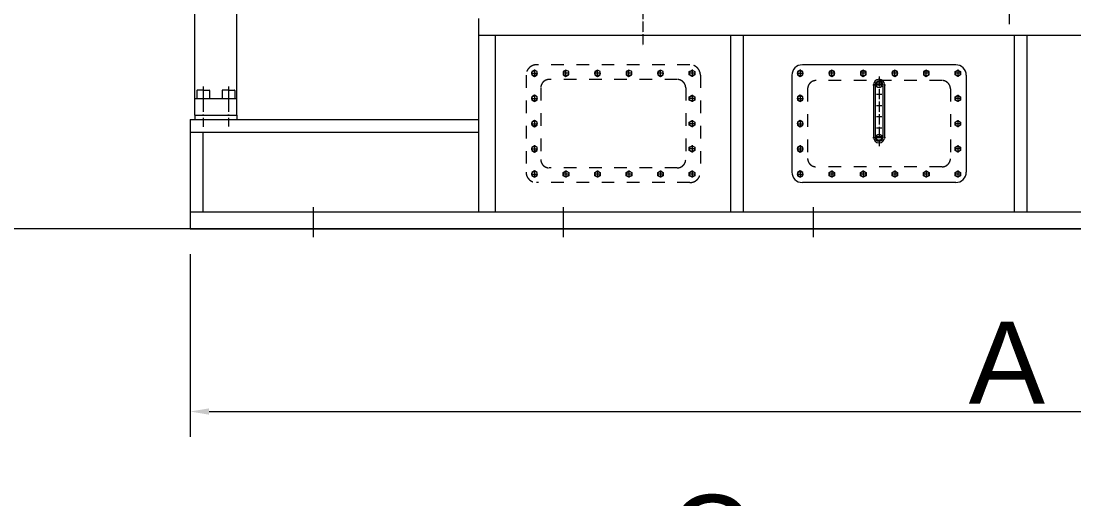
# Model space of a CAD drawing. Header units: millimetres. Extents: x 907 to 806139, y 2004 to 615514.
# Drawn here: x 365806 to 429443, y 344287 to 373154 of the extents above; entities that cross this region are included whole.
import ezdxf

# ---------------------------------------------------------------- set-up
doc = ezdxf.new("R2010")
doc.units = ezdxf.units.MM
doc.header["$LTSCALE"] = 25.4
for name, pattern in [('ACAD_ISO04W100', [30, 24, -3, 0, -3]), ('CHAIN', [0.7087, 0.4724, -0.0591, 0.1181, -0.0591]), ('EB_DASH', [6, 3, -3])]:
    doc.linetypes.add(name, pattern=pattern)
doc.layers.get('Defpoints').update_dxf_attribs({"lineweight": 5})
doc.styles.add('Roman', font='arial.ttf')
doc.styles.get("Standard").update_dxf_attribs({"font": 'arial.ttf'})
doc.dimstyles.new('ISO-25', dxfattribs={"dimscale": 30, "dimtxt": 38.1, "dimasz": 38.1, "dimexe": 50.8, "dimexo": 50.8, "dimgap": 15.875, "dimtad": 1, "dimtih": 1, "dimtoh": 1, "dimdec": 1, "dimlfac": 0.03937, "dimdsep": 46, "dimtxsty": 'Standard', "dimcen": 63.5, "dimclrd": 7, "dimclre": 7, "dimclrt": 7, "dimadec": 0, "dimazin": 0, "dimtfac": 1, "dimtdec": 1, "dimtmove": 0, "dimatfit": 3, "dimfxl": 25.4, "dimlwd": 5, "dimlwe": 5, "dimarcsym": 0})

# ---------------------------------------------------------------- blocks, each defined once
blk = doc.blocks.new('*D154')
at = {"color": 7, "linetype": 'Continuous', "lineweight": 5, "transparency": 16777216}
for p, q in [((376031, 359082), (376031, 348043)), ((474741, 359082), (474741, 348043)), ((377174, 349567), (473598, 349567))]:
    blk.add_line(p, q, dxfattribs=at)
at = {"color": 7, "transparency": 16777216}
for points in [[(377174, 349758), (377174, 349377), (376031, 349567)], [(473598, 349758), (473598, 349377), (474741, 349567)]]:
    blk.add_solid(points, dxfattribs=at)
at = {"layer": 'Defpoints', "color": 0, "transparency": 16777216}
for p in [(376031, 360606), (474741, 360606), (474741, 349567)]:
    blk.add_point(p, dxfattribs=at)
at = {"color": 7, "lineweight": 5, "transparency": 16777216, "insert": (425386, 352520), "char_height": 4953, "attachment_point": 5, "style": 'Roman'}
blk.add_mtext('A', dxfattribs=at)
blk = doc.blocks.new('*D156')
at = {"color": 7, "linetype": 'Continuous', "lineweight": 5, "transparency": 16777216}
for p, q in [((311273, 368840), (311273, 337458)), ((503555, 359082), (503555, 337458)), ((502412, 338982), (312416, 338982))]:
    blk.add_line(p, q, dxfattribs=at)
at = {"color": 7, "transparency": 16777216}
for points in [[(312416, 339173), (312416, 338792), (311273, 338982)], [(502412, 339173), (502412, 338792), (503555, 338982)]]:
    blk.add_solid(points, dxfattribs=at)
at = {"layer": 'Defpoints', "color": 0, "transparency": 16777216}
for p in [(311273, 370364), (503555, 360606), (311273, 338982)]:
    blk.add_point(p, dxfattribs=at)
at = {"color": 7, "lineweight": 5, "transparency": 16777216, "insert": (407414, 342020), "char_height": 4953, "attachment_point": 5, "style": 'Roman'}
blk.add_mtext('C', dxfattribs=at)

msp = doc.modelspace()

# ---------------------------------------------------------------- linework, layer by layer
at = {"color": 7, "lineweight": 5}
for p, q in [((376311.02, 367463.85), (376311.02, 379888)), ((378851.02, 367463.85), (378851.02, 379888)), ((393467.76, 361621.85), (393467.76, 373305.85)), ((474741.35, 372289.85), (393467.76, 372289.85)), ((394483.76, 361621.85), (394483.76, 372289.85)), ((408709.69, 361621.85), (408709.69, 372289.85)), ((409471.69, 361621.85), (409471.69, 372289.85)), ((425853.97, 361621.85), (425853.97, 372289.85)), ((426615.97, 361621.85), (426615.97, 372289.85)), ((422298.33, 370511.85), (413027.33, 370511.85)), ((412392.33, 369876.85), (412392.33, 364034.85)), ((422933.33, 369876.85), (422933.33, 364034.85)), ((417332.63, 369305.23), (417332.63, 366130.23)), ((417432.34, 369305.23), (417432.34, 366130.23)), ((417844.31, 369335.4), (417481.34, 369335.4)), ((417844.31, 369275.06), (417481.34, 369275.06)), ((417893.31, 369305.23), (417893.31, 366130.23)), ((417993.03, 369305.23), (417993.03, 366130.23)), ((376311.02, 368479.85), (378851.02, 368479.85)), ((376438.02, 368962.45), (376438.02, 368479.85)), ((376819.02, 368987.85), (376463.42, 368987.85)), ((376819.02, 368987.85), (377174.62, 368987.85)), ((377200.02, 368962.45), (377200.02, 368479.85)), ((377962.02, 368962.45), (377962.02, 368479.85)), ((378343.02, 368987.85), (377987.42, 368987.85)), ((378343.02, 368987.85), (378698.62, 368987.85)), ((378724.02, 368962.45), (378724.02, 368479.85)), ((417500.89, 368733.73), (417824.77, 368733.73)), ((417500.89, 368056.4), (417824.77, 368056.4)), ((376030.66, 367209.85), (393467.76, 367209.85)), ((376030.66, 367209.85), (376030.66, 360605.85)), ((376311.02, 367463.85), (378851.02, 367463.85)), ((376311.02, 367463.85), (376311.02, 367209.85)), ((378851.02, 367463.85), (378851.02, 367209.85)), ((417500.89, 367379.07), (417824.77, 367379.07)), ((417500.89, 366701.73), (417824.77, 366701.73)), ((376030.66, 366447.85), (393467.76, 366447.85)), ((376792.66, 366447.85), (376792.66, 361621.85)), ((417844.31, 366160.4), (417481.34, 366160.4)), ((417844.31, 366100.06), (417481.34, 366100.06)), ((422298.33, 363399.85), (413027.33, 363399.85)), ((376030.66, 361621.85), (474741.35, 361621.85)), ((521852.96, 360605.85), (306330.5, 360605.85)), ((376030.66, 360605.85), (474741.35, 360605.85))]:
    msp.add_line(p, q, dxfattribs=at)
at = {"color": 7, "linetype": 'ACAD_ISO04W100', "lineweight": 5}
for p, q in [((425551.63, 372965.54), (425551.63, 376109.97)), ((403387.42, 374643.56), (403387.42, 371631.28)), ((412709.83, 370003.85), (413090.83, 370003.85)), ((412900.33, 370219.22), (412900.33, 369791.63)), ((414995.83, 370005.42), (414614.83, 370005.42)), ((414805.33, 369790.06), (414805.33, 370217.65)), ((416900.83, 370005.42), (416519.83, 370005.42)), ((416710.33, 369790.06), (416710.33, 370217.65)), ((417662.83, 369810.42), (417662.83, 365604.57)), ((418805.83, 370005.42), (418424.83, 370005.42)), ((418615.33, 369790.06), (418615.33, 370217.65)), ((420710.83, 370003.85), (420329.83, 370003.85)), ((420665.17, 370003.85), (420375.48, 370003.85)), ((420520.33, 369788.49), (420520.33, 370216.08)), ((420520.33, 369859.01), (420520.33, 370148.7)), ((422615.83, 370003.85), (422234.83, 370003.85)), ((422425.33, 370219.22), (422425.33, 369791.63)), ((417280.01, 369305.23), (418042.97, 369305.23)), ((412709.83, 368479.85), (413090.83, 368479.85)), ((412755.48, 368479.85), (413045.17, 368479.85)), ((412900.33, 368695.22), (412900.33, 368267.63)), ((412900.33, 368624.7), (412900.33, 368335.01)), ((422615.83, 368479.85), (422234.83, 368479.85)), ((422570.17, 368479.85), (422280.48, 368479.85)), ((422425.33, 368695.22), (422425.33, 368267.63)), ((422425.33, 368624.7), (422425.33, 368335.01)), ((412709.83, 366955.85), (413090.83, 366955.85)), ((412755.48, 366955.85), (413045.17, 366955.85)), ((412900.33, 367171.22), (412900.33, 366743.63)), ((412900.33, 367100.7), (412900.33, 366811.01)), ((422615.83, 366955.85), (422234.83, 366955.85)), ((422570.17, 366955.85), (422280.48, 366955.85)), ((422425.33, 367171.22), (422425.33, 366743.63)), ((422425.33, 367100.7), (422425.33, 366811.01)), ((417280.01, 366130.23), (418042.97, 366130.23)), ((412709.83, 365431.85), (413090.83, 365431.85)), ((412755.48, 365431.85), (413045.17, 365431.85)), ((412900.33, 365647.22), (412900.33, 365219.63)), ((412900.33, 365576.7), (412900.33, 365287.01)), ((422615.83, 365431.85), (422234.83, 365431.85)), ((422570.17, 365431.85), (422280.48, 365431.85)), ((422425.33, 365647.22), (422425.33, 365219.63)), ((422425.33, 365576.7), (422425.33, 365287.01)), ((412900.33, 364123.22), (412900.33, 363695.63)), ((412900.33, 364052.7), (412900.33, 363763.01)), ((414805.33, 364121.65), (414805.33, 363694.06)), ((416710.33, 364121.65), (416710.33, 363694.06)), ((418615.33, 364121.65), (418615.33, 363694.06)), ((420520.33, 364123.22), (420520.33, 363695.63)), ((420520.33, 364052.7), (420520.33, 363763.01)), ((422425.33, 364123.22), (422425.33, 363695.63)), ((422425.33, 364052.7), (422425.33, 363763.01)), ((412709.83, 363907.85), (413090.83, 363907.85)), ((412755.48, 363907.85), (413045.17, 363907.85)), ((414995.83, 363906.28), (414614.83, 363906.28)), ((416900.83, 363906.28), (416519.83, 363906.28)), ((418805.83, 363906.28), (418424.83, 363906.28)), ((420710.83, 363907.85), (420329.83, 363907.85)), ((420665.17, 363907.85), (420375.48, 363907.85)), ((422615.83, 363907.85), (422234.83, 363907.85)), ((422570.17, 363907.85), (422280.48, 363907.85))]:
    msp.add_line(p, q, dxfattribs=at)
at = {"color": 7, "linetype": 'EB_DASH', "lineweight": 5, "ltscale": 10}
for p, q in [((406232.22, 370511.85), (396961.22, 370511.85)), ((396326.22, 369876.85), (396326.22, 364034.85)), ((396643.72, 370003.85), (397024.72, 370003.85)), ((396834.22, 370219.22), (396834.22, 369791.63)), ((398929.72, 370005.42), (398548.72, 370005.42)), ((398739.22, 369790.06), (398739.22, 370217.65)), ((400834.72, 370005.42), (400453.72, 370005.42)), ((400644.22, 369790.06), (400644.22, 370217.65)), ((402739.72, 370005.42), (402358.72, 370005.42)), ((402549.22, 369790.06), (402549.22, 370217.65)), ((404644.72, 370003.85), (404263.72, 370003.85)), ((404599.07, 370003.85), (404309.38, 370003.85)), ((404454.22, 369788.49), (404454.22, 370216.08)), ((404454.22, 369859.01), (404454.22, 370148.7)), ((406549.72, 370003.85), (406168.72, 370003.85)), ((406359.22, 370219.22), (406359.22, 369791.63)), ((406867.22, 369876.85), (406867.22, 364034.85)), ((397215.22, 369114.85), (397215.22, 364796.85)), ((405470.22, 369622.85), (397723.22, 369622.85)), ((405978.22, 369114.85), (405978.22, 364796.85)), ((421472.83, 369559.35), (413852.83, 369559.35)), ((396643.72, 368479.85), (397024.72, 368479.85)), ((396689.38, 368479.85), (396979.07, 368479.85)), ((396834.22, 368695.22), (396834.22, 368267.63)), ((396834.22, 368624.7), (396834.22, 368335.01)), ((406549.72, 368479.85), (406168.72, 368479.85)), ((406504.07, 368479.85), (406214.38, 368479.85)), ((406359.22, 368695.22), (406359.22, 368267.63)), ((406359.22, 368624.7), (406359.22, 368335.01)), ((413344.83, 369051.35), (413344.83, 364860.35)), ((421980.83, 369051.35), (421980.83, 364860.35)), ((396643.72, 366955.85), (397024.72, 366955.85)), ((396689.38, 366955.85), (396979.07, 366955.85)), ((396834.22, 367171.22), (396834.22, 366743.63)), ((396834.22, 367100.7), (396834.22, 366811.01)), ((406549.72, 366955.85), (406168.72, 366955.85)), ((406504.07, 366955.85), (406214.38, 366955.85)), ((406359.22, 367171.22), (406359.22, 366743.63)), ((406359.22, 367100.7), (406359.22, 366811.01)), ((396643.72, 365431.85), (397024.72, 365431.85)), ((396689.38, 365431.85), (396979.07, 365431.85)), ((396834.22, 365647.22), (396834.22, 365219.63)), ((396834.22, 365576.7), (396834.22, 365287.01)), ((406549.72, 365431.85), (406168.72, 365431.85)), ((406504.07, 365431.85), (406214.38, 365431.85)), ((406359.22, 365647.22), (406359.22, 365219.63)), ((406359.22, 365576.7), (406359.22, 365287.01)), ((396834.22, 364123.22), (396834.22, 363695.63)), ((396834.22, 364052.7), (396834.22, 363763.01)), ((405470.22, 364288.85), (397723.22, 364288.85)), ((398739.22, 364121.65), (398739.22, 363694.06)), ((400644.22, 364121.65), (400644.22, 363694.06)), ((402549.22, 364121.65), (402549.22, 363694.06)), ((404454.22, 364123.22), (404454.22, 363695.63)), ((404454.22, 364052.7), (404454.22, 363763.01)), ((406359.22, 364123.22), (406359.22, 363695.63)), ((406359.22, 364052.7), (406359.22, 363763.01)), ((421472.83, 364352.35), (413852.83, 364352.35)), ((396643.72, 363907.85), (397024.72, 363907.85)), ((396689.38, 363907.85), (396979.07, 363907.85)), ((406232.22, 363399.85), (396961.22, 363399.85)), ((398929.72, 363906.28), (398548.72, 363906.28)), ((400834.72, 363906.28), (400453.72, 363906.28)), ((402739.72, 363906.28), (402358.72, 363906.28)), ((404644.72, 363907.85), (404263.72, 363907.85)), ((404599.07, 363907.85), (404309.38, 363907.85)), ((406549.72, 363907.85), (406168.72, 363907.85)), ((406504.07, 363907.85), (406214.38, 363907.85))]:
    msp.add_line(p, q, dxfattribs=at)
at = {"color": 7, "linetype": 'ACAD_ISO04W100', "lineweight": 5, "ltscale": 2.5}
for p, q in [((376819.02, 369204.79), (376819.02, 366765)), ((378343.02, 369204.79), (378343.02, 366793.83))]:
    msp.add_line(p, q, dxfattribs=at)
at = {"color": 7, "linetype": 'CHAIN', "lineweight": 5, "ltscale": 10}
for p, q in [((383471.66, 360093.56), (383471.66, 361921.94)), ((398585.86, 360093.56), (398585.86, 361921.94)), ((413700.07, 360093.56), (413700.07, 361921.94))]:
    msp.add_line(p, q, dxfattribs=at)
at = {"color": 7, "linetype": 'EB_DASH', "lineweight": 5, "ltscale": 10}
for points in [[(396834.22, 369813.35), (396999.2, 369908.6), (396999.2, 370099.1), (396834.22, 370194.35), (396669.25, 370099.1), (396669.25, 369908.6)], [(398739.22, 370195.92), (398574.25, 370100.67), (398574.25, 369910.17), (398739.22, 369814.92), (398904.2, 369910.17), (398904.2, 370100.67)], [(400644.22, 370195.92), (400479.25, 370100.67), (400479.25, 369910.17), (400644.22, 369814.92), (400809.2, 369910.17), (400809.2, 370100.67)], [(402549.22, 370195.92), (402384.25, 370100.67), (402384.25, 369910.17), (402549.22, 369814.92), (402714.2, 369910.17), (402714.2, 370100.67)], [(404454.22, 370194.35), (404289.25, 370099.1), (404289.25, 369908.6), (404454.22, 369813.35), (404619.2, 369908.6), (404619.2, 370099.1)], [(406359.22, 369813.35), (406194.25, 369908.6), (406194.25, 370099.1), (406359.22, 370194.35), (406524.2, 370099.1), (406524.2, 369908.6)], [(396834.22, 368289.35), (396999.2, 368384.6), (396999.2, 368575.1), (396834.22, 368670.35), (396669.25, 368575.1), (396669.25, 368384.6)], [(406359.22, 368289.35), (406194.25, 368384.6), (406194.25, 368575.1), (406359.22, 368670.35), (406524.2, 368575.1), (406524.2, 368384.6)], [(396834.22, 366765.35), (396999.2, 366860.6), (396999.2, 367051.1), (396834.22, 367146.35), (396669.25, 367051.1), (396669.25, 366860.6)], [(406359.22, 366765.35), (406194.25, 366860.6), (406194.25, 367051.1), (406359.22, 367146.35), (406524.2, 367051.1), (406524.2, 366860.6)], [(396834.22, 365241.35), (396999.2, 365336.6), (396999.2, 365527.1), (396834.22, 365622.35), (396669.25, 365527.1), (396669.25, 365336.6)], [(406359.22, 365241.35), (406194.25, 365336.6), (406194.25, 365527.1), (406359.22, 365622.35), (406524.2, 365527.1), (406524.2, 365336.6)], [(396834.22, 363717.35), (396999.2, 363812.6), (396999.2, 364003.1), (396834.22, 364098.35), (396669.25, 364003.1), (396669.25, 363812.6)], [(398739.22, 363715.78), (398574.25, 363811.03), (398574.25, 364001.53), (398739.22, 364096.78), (398904.2, 364001.53), (398904.2, 363811.03)], [(400644.22, 363715.78), (400479.25, 363811.03), (400479.25, 364001.53), (400644.22, 364096.78), (400809.2, 364001.53), (400809.2, 363811.03)], [(402549.22, 363715.78), (402384.25, 363811.03), (402384.25, 364001.53), (402549.22, 364096.78), (402714.2, 364001.53), (402714.2, 363811.03)], [(404454.22, 363717.35), (404289.25, 363812.6), (404289.25, 364003.1), (404454.22, 364098.35), (404619.2, 364003.1), (404619.2, 363812.6)], [(406359.22, 363717.35), (406194.25, 363812.6), (406194.25, 364003.1), (406359.22, 364098.35), (406524.2, 364003.1), (406524.2, 363812.6)]]:
    msp.add_lwpolyline(points, close=True, dxfattribs=at)
at = {"color": 7, "lineweight": 5}
for points in [[(412900.33, 369813.35), (413065.31, 369908.6), (413065.31, 370099.1), (412900.33, 370194.35), (412735.35, 370099.1), (412735.35, 369908.6)], [(414805.33, 370195.92), (414640.35, 370100.67), (414640.35, 369910.17), (414805.33, 369814.92), (414970.31, 369910.17), (414970.31, 370100.67)], [(416710.33, 370195.92), (416545.35, 370100.67), (416545.35, 369910.17), (416710.33, 369814.92), (416875.31, 369910.17), (416875.31, 370100.67)], [(418615.33, 370195.92), (418450.35, 370100.67), (418450.35, 369910.17), (418615.33, 369814.92), (418780.31, 369910.17), (418780.31, 370100.67)], [(420520.33, 370194.35), (420355.35, 370099.1), (420355.35, 369908.6), (420520.33, 369813.35), (420685.31, 369908.6), (420685.31, 370099.1)], [(422425.33, 369813.35), (422260.35, 369908.6), (422260.35, 370099.1), (422425.33, 370194.35), (422590.31, 370099.1), (422590.31, 369908.6)], [(412900.33, 368289.35), (413065.31, 368384.6), (413065.31, 368575.1), (412900.33, 368670.35), (412735.35, 368575.1), (412735.35, 368384.6)], [(422425.33, 368289.35), (422260.35, 368384.6), (422260.35, 368575.1), (422425.33, 368670.35), (422590.31, 368575.1), (422590.31, 368384.6)], [(412900.33, 366765.35), (413065.31, 366860.6), (413065.31, 367051.1), (412900.33, 367146.35), (412735.35, 367051.1), (412735.35, 366860.6)], [(422425.33, 366765.35), (422260.35, 366860.6), (422260.35, 367051.1), (422425.33, 367146.35), (422590.31, 367051.1), (422590.31, 366860.6)], [(412900.33, 365241.35), (413065.31, 365336.6), (413065.31, 365527.1), (412900.33, 365622.35), (412735.35, 365527.1), (412735.35, 365336.6)], [(422425.33, 365241.35), (422260.35, 365336.6), (422260.35, 365527.1), (422425.33, 365622.35), (422590.31, 365527.1), (422590.31, 365336.6)], [(412900.33, 363717.35), (413065.31, 363812.6), (413065.31, 364003.1), (412900.33, 364098.35), (412735.35, 364003.1), (412735.35, 363812.6)], [(414805.33, 363715.78), (414640.35, 363811.03), (414640.35, 364001.53), (414805.33, 364096.78), (414970.31, 364001.53), (414970.31, 363811.03)], [(416710.33, 363715.78), (416545.35, 363811.03), (416545.35, 364001.53), (416710.33, 364096.78), (416875.31, 364001.53), (416875.31, 363811.03)], [(418615.33, 363715.78), (418450.35, 363811.03), (418450.35, 364001.53), (418615.33, 364096.78), (418780.31, 364001.53), (418780.31, 363811.03)], [(420520.33, 363717.35), (420355.35, 363812.6), (420355.35, 364003.1), (420520.33, 364098.35), (420685.31, 364003.1), (420685.31, 363812.6)], [(422425.33, 363717.35), (422260.35, 363812.6), (422260.35, 364003.1), (422425.33, 364098.35), (422590.31, 364003.1), (422590.31, 363812.6)]]:
    msp.add_lwpolyline(points, close=True, dxfattribs=at)
at = {"color": 7, "linetype": 'EB_DASH', "lineweight": 5, "ltscale": 10}
for centre in [(396834.22, 370005.42), (398739.22, 370003.85), (400644.22, 370003.85), (402549.22, 370003.85), (404454.22, 370002.28), (406359.22, 370005.42), (396834.22, 368481.42), (406359.22, 368481.42), (396834.22, 366957.42), (406359.22, 366957.42), (396834.22, 365433.42), (406359.22, 365433.42), (396834.22, 363909.42), (398739.22, 363907.85), (400644.22, 363907.85), (402549.22, 363907.85), (404454.22, 363909.42), (406359.22, 363909.42)]:
    msp.add_circle(centre, 156.32, dxfattribs=at)
at = {"color": 7, "lineweight": 5}
for centre, radius in [((412900.33, 370005.42), 156.32), ((414805.33, 370003.85), 156.32), ((416710.33, 370003.85), 156.32), ((418615.33, 370003.85), 156.32), ((420520.33, 370002.28), 156.32), ((422425.33, 370005.42), 156.32), ((417662.83, 369305.23), 183.98), ((412900.33, 368481.42), 156.32), ((422425.33, 368481.42), 156.32), ((412900.33, 366957.42), 156.32), ((422425.33, 366957.42), 156.32), ((417662.83, 366130.23), 183.98), ((412900.33, 365433.42), 156.32), ((422425.33, 365433.42), 156.32), ((412900.33, 363909.42), 156.32), ((414805.33, 363907.85), 156.32), ((416710.33, 363907.85), 156.32), ((418615.33, 363907.85), 156.32), ((420520.33, 363909.42), 156.32), ((422425.33, 363909.42), 156.32)]:
    msp.add_circle(centre, radius, dxfattribs=at)
at = {"color": 7, "linetype": 'EB_DASH', "lineweight": 5, "ltscale": 10}
for centre, radius, start, end in [((396961.22, 369876.85), 635, 90, 180), ((406232.22, 369876.85), 635, 0, 90), ((397723.22, 369114.85), 508, 90, 180), ((405470.22, 369114.85), 508, 0, 90), ((413852.83, 369051.35), 508, 90, 180), ((421472.83, 369051.35), 508, 0, 90), ((397723.22, 364796.85), 508, 180, 270), ((405470.22, 364796.85), 508, 270, 0), ((413852.83, 364860.35), 508, 180, 270), ((421472.83, 364860.35), 508, 270, 0), ((396961.22, 364034.85), 635, 180, 270), ((406232.22, 364034.85), 635, 270, 0)]:
    msp.add_arc(centre, radius, start, end, dxfattribs=at)
at = {"color": 7, "lineweight": 5}
for centre, radius, start, end in [((413027.33, 369876.85), 635, 90, 180), ((422298.33, 369876.85), 635, 0, 90), ((417662.83, 369305.23), 330.2, 0, 180), ((417662.83, 369305.23), 230.49, 0, 180), ((376463.42, 368962.45), 25.4, 90, 180), ((377174.62, 368962.45), 25.4, 0, 90), ((377987.42, 368962.45), 25.4, 90, 180), ((378698.62, 368962.45), 25.4, 0, 90), ((417662.83, 366130.23), 330.2, 180, 0), ((417662.83, 366130.23), 230.49, 180, 0), ((413027.33, 364034.85), 635, 180, 270), ((422298.33, 364034.85), 635, 270, 0)]:
    msp.add_arc(centre, radius, start, end, dxfattribs=at)

# ---------------------------------------------------------------- dimensions: what is measured, and where the dimension line sits
for base, p1, p2, text, picture, middle in [((311273.16, 338982.48), (503554.86, 360605.85), (311273.16, 370364.13), 'C', '*D156', (407414.01, 342019.69)), ((474741.35, 349567.33), (376030.66, 360605.85), (474741.35, 360605.85), 'A', '*D154', (425386.01, 352520.08))]:
    dim = msp.add_linear_dim(base=base, p1=p1, p2=p2, angle=180, text=text, dimstyle='ISO-25', override={"dimscale": 30, "dimtxt": 165.1, "dimpost": '\\X', "dimtxsty": 'Roman', "dimtmove": 1}, dxfattribs=at)
    dim.commit()
    dim.dimension.update_dxf_attribs({"geometry": picture, "text_midpoint": middle})

doc.saveas('drawing.dxf')
